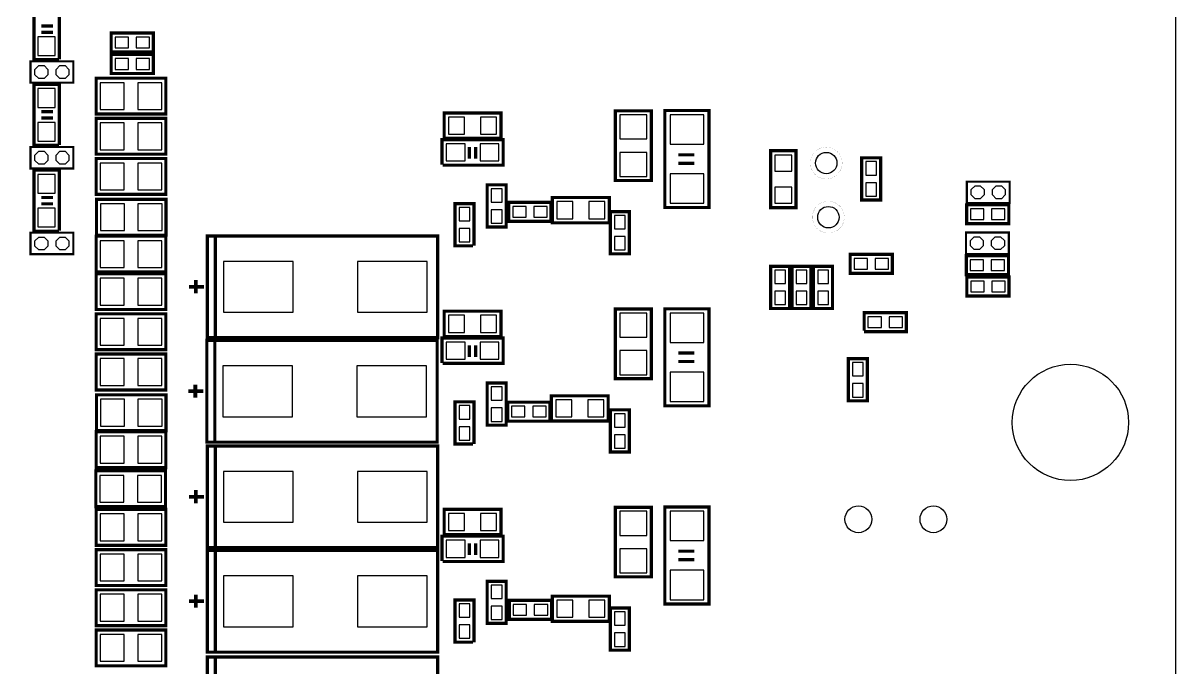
# Model space of a CAD drawing. Header units: millimetres. Extents: x -8 to 226, y -9 to 102.
# Drawn here: x 171.9 to 226.5, y 39.6 to 70.2 of the extents above; entities that cross this region are included whole.
import ezdxf

# ---------------------------------------------------------------- set-up
doc = ezdxf.new("R2010")
doc.units = ezdxf.units.MM
doc.header["$LTSCALE"] = 10
for name, color, linetype in [('BG_OUTLINE', 2, 'Continuous'), ('PG_SILKSCREEN_BOTTOM', 3, 'Continuous'), ('PIN_BOTTOM', 4, 'Continuous')]:
    doc.layers.add(name, color=color, linetype=linetype)

msp = doc.modelspace()

# ---------------------------------------------------------------- linework, layer by layer
at = {"layer": 'BG_OUTLINE'}
msp.add_lwpolyline([(51.099974, -9.350248), (121.299986, -9.350248), (121.799858, -8.850122), (121.799858, -1.745234, -1), (124.549916, -1.745234), (124.549916, -5.900166), (125.049788, -6.400292), (135.849868, -6.400292), (137.249916, -3.975354), (137.249916, -1.400048), (133.299962, -1.400048, -0.414206), (131.549902, 0.349758), (131.549902, 1.64973, -0.414239), (133.299962, 3.39979), (224.499932, 3.39979, 0.414205), (226.499928, 5.399786), (226.499928, 70.799706), (226.499928, 99.799902, 0.414202), (224.499932, 101.799898), (-5.500116, 101.799898, 0.414205)], format="xyb", dxfattribs=at)
at = {"layer": 'PG_SILKSCREEN_BOTTOM'}
for points in [[(173.571154, 68.475352, 0.150114, 0.150114, 0), (173.571154, 71.349362, 0.150114, 0.150114, 0), (172.367194, 71.349362, 0.150114, 0.150114, 0), (172.367194, 68.449952, 0.150114, 0.150114, 0), (173.550834, 68.449952, 0.150114, 0.150114, 0)], [(173.266608, 70.047866, 0.150114, 0.150114, 0), (172.716698, 70.047866, 0.150114, 0.150114, 0)], [(173.266608, 69.747638, 0.150114, 0.150114, 0), (172.716698, 69.747638, 0.150114, 0.150114, 0)], [(173.571154, 64.411352, 0.150114, 0.150114, 0), (173.571154, 67.285362, 0.150114, 0.150114, 0), (172.367194, 67.285362, 0.150114, 0.150114, 0), (172.367194, 64.385952, 0.150114, 0.150114, 0), (173.550834, 64.385952, 0.150114, 0.150114, 0)], [(173.266608, 65.983866, 0.150114, 0.150114, 0), (172.716698, 65.983866, 0.150114, 0.150114, 0)], [(173.266608, 65.683638, 0.150114, 0.150114, 0), (172.716698, 65.683638, 0.150114, 0.150114, 0)], [(191.737488, 63.451232, 0.150114, 0.150114, 0), (194.611498, 63.451232, 0.150114, 0.150114, 0), (194.611498, 64.655192, 0.150114, 0.150114, 0), (191.712088, 64.655192, 0.150114, 0.150114, 0), (191.712088, 63.471552, 0.150114, 0.150114, 0)], [(193.009774, 63.755778, 0.150114, 0.150114, 0), (193.009774, 64.305688, 0.150114, 0.150114, 0)], [(193.310002, 63.755778, 0.150114, 0.150114, 0), (193.310002, 64.305688, 0.150114, 0.150114, 0)], [(203.670154, 63.93815, 0.150114, 0.150114, 0), (202.920092, 63.93815, 0.150114, 0.150114, 0)], [(203.670154, 63.538354, 0.150114, 0.150114, 0), (202.920092, 63.538354, 0.150114, 0.150114, 0)], [(173.571154, 60.347352, 0.150114, 0.150114, 0), (173.571154, 63.221362, 0.150114, 0.150114, 0), (172.367194, 63.221362, 0.150114, 0.150114, 0), (172.367194, 60.321952, 0.150114, 0.150114, 0), (173.550834, 60.321952, 0.150114, 0.150114, 0)], [(173.266608, 61.919866, 0.150114, 0.150114, 0), (172.716698, 61.919866, 0.150114, 0.150114, 0)], [(173.266608, 61.619638, 0.150114, 0.150114, 0), (172.716698, 61.619638, 0.150114, 0.150114, 0)], [(193.228976, 59.626754, 0.150114, 0.150114, 0), (193.228976, 61.62675, 0.150114, 0.150114, 0), (192.3288, 61.62675, 0.150114, 0.150114, 0), (192.3288, 59.626754, 0.150114, 0.150114, 0), (193.178938, 59.626754, 0.150114, 0.150114, 0)], [(180.967888, 55.267352, 0.1524, 0.1524, 0), (180.967888, 60.093352, 0.1524, 0.1524, 0)], [(180.043328, 57.375552, 0.1778, 0.1778, 0), (180.043328, 57.996582, 0.1778, 0.1778, 0)], [(179.716938, 57.680352, 0.1778, 0.1778, 0), (180.430678, 57.680352, 0.1778, 0.1778, 0)], [(211.71789, 55.553864, 0.150114, 0.150114, 0), (213.717886, 55.553864, 0.150114, 0.150114, 0), (213.717886, 56.45404, 0.150114, 0.150114, 0), (211.71789, 56.45404, 0.150114, 0.150114, 0), (211.71789, 55.603902, 0.150114, 0.150114, 0)], [(180.942488, 50.314352, 0.1524, 0.1524, 0), (180.942488, 55.140352, 0.1524, 0.1524, 0)], [(191.737488, 54.053232, 0.150114, 0.150114, 0), (194.611498, 54.053232, 0.150114, 0.150114, 0), (194.611498, 55.257192, 0.150114, 0.150114, 0), (191.712088, 55.257192, 0.150114, 0.150114, 0), (191.712088, 54.073552, 0.150114, 0.150114, 0)], [(193.009774, 54.357778, 0.150114, 0.150114, 0), (193.009774, 54.907688, 0.150114, 0.150114, 0)], [(193.310002, 54.357778, 0.150114, 0.150114, 0), (193.310002, 54.907688, 0.150114, 0.150114, 0)], [(203.670154, 54.54015, 0.150114, 0.150114, 0), (202.920092, 54.54015, 0.150114, 0.150114, 0)], [(203.670154, 54.140354, 0.150114, 0.150114, 0), (202.920092, 54.140354, 0.150114, 0.150114, 0)], [(180.017928, 52.422552, 0.1778, 0.1778, 0), (180.017928, 53.043582, 0.1778, 0.1778, 0)], [(179.691538, 52.727352, 0.1778, 0.1778, 0), (180.405278, 52.727352, 0.1778, 0.1778, 0)], [(193.228976, 50.228754, 0.150114, 0.150114, 0), (193.228976, 52.22875, 0.150114, 0.150114, 0), (192.3288, 52.22875, 0.150114, 0.150114, 0), (192.3288, 50.228754, 0.150114, 0.150114, 0), (193.178938, 50.228754, 0.150114, 0.150114, 0)], [(180.967888, 45.310552, 0.1524, 0.1524, 0), (180.967888, 50.136552, 0.1524, 0.1524, 0)], [(180.043328, 47.418752, 0.1778, 0.1778, 0), (180.043328, 48.039782, 0.1778, 0.1778, 0)], [(179.716938, 47.723552, 0.1778, 0.1778, 0), (180.430678, 47.723552, 0.1778, 0.1778, 0)], [(191.737488, 44.655232, 0.150114, 0.150114, 0), (194.611498, 44.655232, 0.150114, 0.150114, 0), (194.611498, 45.859192, 0.150114, 0.150114, 0), (191.712088, 45.859192, 0.150114, 0.150114, 0), (191.712088, 44.675552, 0.150114, 0.150114, 0)], [(193.009774, 44.959778, 0.150114, 0.150114, 0), (193.009774, 45.509688, 0.150114, 0.150114, 0)], [(193.310002, 44.959778, 0.150114, 0.150114, 0), (193.310002, 45.509688, 0.150114, 0.150114, 0)], [(180.967888, 40.357552, 0.1524, 0.1524, 0), (180.967888, 45.183552, 0.1524, 0.1524, 0)], [(203.670154, 45.14215, 0.150114, 0.150114, 0), (202.920092, 45.14215, 0.150114, 0.150114, 0)], [(203.670154, 44.742354, 0.150114, 0.150114, 0), (202.920092, 44.742354, 0.150114, 0.150114, 0)], [(180.043328, 42.465752, 0.1778, 0.1778, 0), (180.043328, 43.086782, 0.1778, 0.1778, 0)], [(179.716938, 42.770552, 0.1778, 0.1778, 0), (180.430678, 42.770552, 0.1778, 0.1778, 0)], [(193.228976, 40.830754, 0.150114, 0.150114, 0), (193.228976, 42.83075, 0.150114, 0.150114, 0), (192.3288, 42.83075, 0.150114, 0.150114, 0), (192.3288, 40.830754, 0.150114, 0.150114, 0), (193.178938, 40.830754, 0.150114, 0.150114, 0)], [(180.967888, 35.302952, 0.1524, 0.1524, 0), (180.967888, 40.128952, 0.1524, 0.1524, 0)]]:
    msp.add_lwpolyline(points, format="xyseb", dxfattribs=at)
for points in [[(178.030886, 69.71284, 0.1524, 0.1524, 0), (176.03089, 69.71284, 0.1524, 0.1524, 0), (176.03089, 68.812664, 0.1524, 0.1524, 0), (178.030886, 68.812664, 0.1524, 0.1524, 0)], [(172.204634, 67.357752, 0.1016, 0.1016, 0), (174.236634, 67.357752, 0.1016, 0.1016, 0), (174.236634, 68.373752, 0.1016, 0.1016, 0), (172.204634, 68.373752, 0.1016, 0.1016, 0)], [(178.030886, 68.69684, 0.1524, 0.1524, 0), (176.03089, 68.69684, 0.1524, 0.1524, 0), (176.03089, 67.796664, 0.1524, 0.1524, 0), (178.030886, 67.796664, 0.1524, 0.1524, 0)], [(178.617626, 67.572636, 0.150114, 0.150114, 0), (175.317658, 67.572636, 0.150114, 0.150114, 0), (175.317658, 65.872868, 0.150114, 0.150114, 0), (178.617626, 65.872868, 0.150114, 0.150114, 0)], [(178.617626, 65.667636, 0.150114, 0.150114, 0), (175.317658, 65.667636, 0.150114, 0.150114, 0), (175.317658, 63.967868, 0.150114, 0.150114, 0), (178.617626, 63.967868, 0.150114, 0.150114, 0)], [(194.509898, 65.9257, 0.150114, 0.150114, 0), (191.809878, 65.9257, 0.150114, 0.150114, 0), (191.809878, 64.725804, 0.150114, 0.150114, 0), (194.509898, 64.725804, 0.150114, 0.150114, 0)], [(201.630026, 62.723268, 0.150114, 0.150114, 0), (201.630026, 66.023236, 0.150114, 0.150114, 0), (199.930258, 66.023236, 0.150114, 0.150114, 0), (199.930258, 62.723268, 0.150114, 0.150114, 0)], [(204.370178, 61.438282, 0.150114, 0.150114, 0), (204.370178, 66.038222, 0.150114, 0.150114, 0), (202.270106, 66.038222, 0.150114, 0.150114, 0), (202.270106, 61.438282, 0.150114, 0.150114, 0)], [(172.204634, 63.293752, 0.1016, 0.1016, 0), (174.236634, 63.293752, 0.1016, 0.1016, 0), (174.236634, 64.309752, 0.1016, 0.1016, 0), (172.204634, 64.309752, 0.1016, 0.1016, 0)], [(208.491836, 61.435742, 0.150114, 0.150114, 0), (208.491836, 64.135762, 0.150114, 0.150114, 0), (207.29194, 64.135762, 0.150114, 0.150114, 0), (207.29194, 61.435742, 0.150114, 0.150114, 0)], [(210.678268, 63.547752, 0.00381, 0.00381, 1), (209.169508, 63.547752, 0.00381, 0.00381, 1)], [(178.617626, 63.762636, 0.150114, 0.150114, 0), (175.317658, 63.762636, 0.150114, 0.150114, 0), (175.317658, 62.062868, 0.150114, 0.150114, 0), (178.617626, 62.062868, 0.150114, 0.150114, 0)], [(211.6074, 63.798196, 0.1524, 0.1524, 0), (211.6074, 61.7982, 0.1524, 0.1524, 0), (212.507576, 61.7982, 0.1524, 0.1524, 0), (212.507576, 63.798196, 0.1524, 0.1524, 0)], [(194.752976, 60.515754, 0.1524, 0.1524, 0), (194.752976, 62.51575, 0.1524, 0.1524, 0), (193.8528, 62.51575, 0.1524, 0.1524, 0), (193.8528, 60.515754, 0.1524, 0.1524, 0)], [(216.585546, 61.653928, 0.1016, 0.1016, 0), (218.617546, 61.653928, 0.1016, 0.1016, 0), (218.617546, 62.669928, 0.1016, 0.1016, 0), (216.585546, 62.669928, 0.1016, 0.1016, 0)], [(178.630072, 61.832236, 0.150114, 0.150114, 0), (175.330104, 61.832236, 0.150114, 0.150114, 0), (175.330104, 60.132468, 0.150114, 0.150114, 0), (178.630072, 60.132468, 0.150114, 0.150114, 0)], [(194.87769, 60.786264, 0.1524, 0.1524, 0), (196.877686, 60.786264, 0.1524, 0.1524, 0), (196.877686, 61.68644, 0.1524, 0.1524, 0), (194.87769, 61.68644, 0.1524, 0.1524, 0)], [(196.940678, 60.712604, 0.150114, 0.150114, 0), (199.640698, 60.712604, 0.150114, 0.150114, 0), (199.640698, 61.9125, 0.150114, 0.150114, 0), (196.940678, 61.9125, 0.150114, 0.150114, 0)], [(200.594976, 59.245754, 0.1524, 0.1524, 0), (200.594976, 61.24575, 0.1524, 0.1524, 0), (199.6948, 61.24575, 0.1524, 0.1524, 0), (199.6948, 59.245754, 0.1524, 0.1524, 0)], [(210.779868, 60.982352, 0.00381, 0.00381, 1), (209.271108, 60.982352, 0.00381, 0.00381, 1)], [(216.576148, 60.67044, 0.1524, 0.1524, 0), (218.576144, 60.67044, 0.1524, 0.1524, 0), (218.576144, 61.570616, 0.1524, 0.1524, 0), (216.576148, 61.570616, 0.1524, 0.1524, 0)], [(172.204634, 59.229752, 0.1016, 0.1016, 0), (174.236634, 59.229752, 0.1016, 0.1016, 0), (174.236634, 60.245752, 0.1016, 0.1016, 0), (172.204634, 60.245752, 0.1016, 0.1016, 0)], [(178.617626, 60.079636, 0.150114, 0.150114, 0), (175.317658, 60.079636, 0.150114, 0.150114, 0), (175.317658, 58.379868, 0.150114, 0.150114, 0), (178.617626, 58.379868, 0.150114, 0.150114, 0)], [(180.586888, 55.267352, 0.1524, 0.1524, 0), (191.254888, 55.267352, 0.1524, 0.1524, 0), (191.508888, 55.267352, 0.1524, 0.1524, 0), (191.508888, 60.093352, 0.1524, 0.1524, 0), (180.586888, 60.093352, 0.1524, 0.1524, 0)], [(216.547446, 59.240928, 0.1016, 0.1016, 0), (218.579446, 59.240928, 0.1016, 0.1016, 0), (218.579446, 60.256928, 0.1016, 0.1016, 0), (216.547446, 60.256928, 0.1016, 0.1016, 0)], [(211.05749, 58.322464, 0.1524, 0.1524, 0), (213.057486, 58.322464, 0.1524, 0.1524, 0), (213.057486, 59.22264, 0.1524, 0.1524, 0), (211.05749, 59.22264, 0.1524, 0.1524, 0)], [(216.563448, 58.25744, 0.1524, 0.1524, 0), (218.563444, 58.25744, 0.1524, 0.1524, 0), (218.563444, 59.157616, 0.1524, 0.1524, 0), (216.563448, 59.157616, 0.1524, 0.1524, 0)], [(208.189576, 56.6547, 0.1524, 0.1524, 0), (208.189576, 58.654696, 0.1524, 0.1524, 0), (207.2894, 58.654696, 0.1524, 0.1524, 0), (207.2894, 56.6547, 0.1524, 0.1524, 0)], [(209.205576, 56.6547, 0.1524, 0.1524, 0), (209.205576, 58.654696, 0.1524, 0.1524, 0), (208.3054, 58.654696, 0.1524, 0.1524, 0), (208.3054, 56.6547, 0.1524, 0.1524, 0)], [(210.221576, 56.6547, 0.1524, 0.1524, 0), (210.221576, 58.654696, 0.1524, 0.1524, 0), (209.3214, 58.654696, 0.1524, 0.1524, 0), (209.3214, 56.6547, 0.1524, 0.1524, 0)], [(178.617626, 58.301636, 0.150114, 0.150114, 0), (175.317658, 58.301636, 0.150114, 0.150114, 0), (175.317658, 56.601868, 0.150114, 0.150114, 0), (178.617626, 56.601868, 0.150114, 0.150114, 0)], [(216.588848, 57.24144, 0.1524, 0.1524, 0), (218.588844, 57.24144, 0.1524, 0.1524, 0), (218.588844, 58.141616, 0.1524, 0.1524, 0), (216.588848, 58.141616, 0.1524, 0.1524, 0)], [(178.617626, 56.396636, 0.150114, 0.150114, 0), (175.317658, 56.396636, 0.150114, 0.150114, 0), (175.317658, 54.696868, 0.150114, 0.150114, 0), (178.617626, 54.696868, 0.150114, 0.150114, 0)], [(194.509898, 56.5277, 0.150114, 0.150114, 0), (191.809878, 56.5277, 0.150114, 0.150114, 0), (191.809878, 55.327804, 0.150114, 0.150114, 0), (194.509898, 55.327804, 0.150114, 0.150114, 0)], [(201.630026, 53.325268, 0.150114, 0.150114, 0), (201.630026, 56.625236, 0.150114, 0.150114, 0), (199.930258, 56.625236, 0.150114, 0.150114, 0), (199.930258, 53.325268, 0.150114, 0.150114, 0)], [(204.370178, 52.040282, 0.150114, 0.150114, 0), (204.370178, 56.640222, 0.150114, 0.150114, 0), (202.270106, 56.640222, 0.150114, 0.150114, 0), (202.270106, 52.040282, 0.150114, 0.150114, 0)], [(180.561488, 50.314352, 0.1524, 0.1524, 0), (191.229488, 50.314352, 0.1524, 0.1524, 0), (191.483488, 50.314352, 0.1524, 0.1524, 0), (191.483488, 55.140352, 0.1524, 0.1524, 0), (180.561488, 55.140352, 0.1524, 0.1524, 0)], [(178.617626, 54.491636, 0.150114, 0.150114, 0), (175.317658, 54.491636, 0.150114, 0.150114, 0), (175.317658, 52.791868, 0.150114, 0.150114, 0), (178.617626, 52.791868, 0.150114, 0.150114, 0)], [(210.9724, 54.273196, 0.1524, 0.1524, 0), (210.9724, 52.2732, 0.1524, 0.1524, 0), (211.872576, 52.2732, 0.1524, 0.1524, 0), (211.872576, 54.273196, 0.1524, 0.1524, 0)], [(194.752976, 51.117754, 0.1524, 0.1524, 0), (194.752976, 53.11775, 0.1524, 0.1524, 0), (193.8528, 53.11775, 0.1524, 0.1524, 0), (193.8528, 51.117754, 0.1524, 0.1524, 0)], [(178.630072, 52.561236, 0.150114, 0.150114, 0), (175.330104, 52.561236, 0.150114, 0.150114, 0), (175.330104, 50.861468, 0.150114, 0.150114, 0), (178.630072, 50.861468, 0.150114, 0.150114, 0)], [(196.889878, 51.314604, 0.150114, 0.150114, 0), (199.589898, 51.314604, 0.150114, 0.150114, 0), (199.589898, 52.5145, 0.150114, 0.150114, 0), (196.889878, 52.5145, 0.150114, 0.150114, 0)], [(194.82689, 51.312064, 0.1524, 0.1524, 0), (196.826886, 51.312064, 0.1524, 0.1524, 0), (196.826886, 52.21224, 0.1524, 0.1524, 0), (194.82689, 52.21224, 0.1524, 0.1524, 0)], [(200.594976, 49.847754, 0.1524, 0.1524, 0), (200.594976, 51.84775, 0.1524, 0.1524, 0), (199.6948, 51.84775, 0.1524, 0.1524, 0), (199.6948, 49.847754, 0.1524, 0.1524, 0)], [(178.617626, 50.808636, 0.150114, 0.150114, 0), (175.317658, 50.808636, 0.150114, 0.150114, 0), (175.317658, 49.108868, 0.150114, 0.150114, 0), (178.617626, 49.108868, 0.150114, 0.150114, 0)], [(180.586888, 45.310552, 0.1524, 0.1524, 0), (191.508888, 45.310552, 0.1524, 0.1524, 0), (191.508888, 50.136552, 0.1524, 0.1524, 0), (180.586888, 50.136552, 0.1524, 0.1524, 0)], [(178.604672, 48.954436, 0.150114, 0.150114, 0), (175.304704, 48.954436, 0.150114, 0.150114, 0), (175.304704, 47.254668, 0.150114, 0.150114, 0), (178.604672, 47.254668, 0.150114, 0.150114, 0)], [(178.617626, 47.125636, 0.150114, 0.150114, 0), (175.317658, 47.125636, 0.150114, 0.150114, 0), (175.317658, 45.425868, 0.150114, 0.150114, 0), (178.617626, 45.425868, 0.150114, 0.150114, 0)], [(194.509898, 47.1297, 0.150114, 0.150114, 0), (191.809878, 47.1297, 0.150114, 0.150114, 0), (191.809878, 45.929804, 0.150114, 0.150114, 0), (194.509898, 45.929804, 0.150114, 0.150114, 0)], [(201.630026, 43.927268, 0.150114, 0.150114, 0), (201.630026, 47.227236, 0.150114, 0.150114, 0), (199.930258, 47.227236, 0.150114, 0.150114, 0), (199.930258, 43.927268, 0.150114, 0.150114, 0)], [(204.370178, 42.642282, 0.150114, 0.150114, 0), (204.370178, 47.242222, 0.150114, 0.150114, 0), (202.270106, 47.242222, 0.150114, 0.150114, 0), (202.270106, 42.642282, 0.150114, 0.150114, 0)], [(178.617626, 45.220636, 0.150114, 0.150114, 0), (175.317658, 45.220636, 0.150114, 0.150114, 0), (175.317658, 43.520868, 0.150114, 0.150114, 0), (178.617626, 43.520868, 0.150114, 0.150114, 0)], [(180.586888, 40.357552, 0.1524, 0.1524, 0), (191.508888, 40.357552, 0.1524, 0.1524, 0), (191.508888, 45.183552, 0.1524, 0.1524, 0), (180.586888, 45.183552, 0.1524, 0.1524, 0)], [(194.752976, 41.719754, 0.1524, 0.1524, 0), (194.752976, 43.71975, 0.1524, 0.1524, 0), (193.8528, 43.71975, 0.1524, 0.1524, 0), (193.8528, 41.719754, 0.1524, 0.1524, 0)], [(178.617626, 43.315636, 0.150114, 0.150114, 0), (175.317658, 43.315636, 0.150114, 0.150114, 0), (175.317658, 41.615868, 0.150114, 0.150114, 0), (178.617626, 41.615868, 0.150114, 0.150114, 0)], [(194.90309, 41.914064, 0.1524, 0.1524, 0), (196.903086, 41.914064, 0.1524, 0.1524, 0), (196.903086, 42.81424, 0.1524, 0.1524, 0), (194.90309, 42.81424, 0.1524, 0.1524, 0)], [(196.940678, 41.815004, 0.150114, 0.150114, 0), (199.640698, 41.815004, 0.150114, 0.150114, 0), (199.640698, 43.0149, 0.150114, 0.150114, 0), (196.940678, 43.0149, 0.150114, 0.150114, 0)], [(200.594976, 40.449754, 0.1524, 0.1524, 0), (200.594976, 42.44975, 0.1524, 0.1524, 0), (199.6948, 42.44975, 0.1524, 0.1524, 0), (199.6948, 40.449754, 0.1524, 0.1524, 0)], [(178.617626, 41.410636, 0.150114, 0.150114, 0), (175.317658, 41.410636, 0.150114, 0.150114, 0), (175.317658, 39.710868, 0.150114, 0.150114, 0), (178.617626, 39.710868, 0.150114, 0.150114, 0)], [(180.586888, 35.302952, 0.1524, 0.1524, 0), (191.508888, 35.302952, 0.1524, 0.1524, 0), (191.508888, 40.128952, 0.1524, 0.1524, 0), (180.586888, 40.128952, 0.1524, 0.1524, 0)]]:
    msp.add_lwpolyline(points, format="xyseb", close=True, dxfattribs=at)
at = {"layer": 'PIN_BOTTOM'}
for points in [[(172.560234, 69.542152), (172.560234, 68.653152), (173.373034, 68.653152), (173.373034, 69.542152)], [(176.213516, 69.008752), (176.848516, 69.008752), (176.848516, 69.516752), (176.213516, 69.516752)], [(177.21326, 69.008752), (177.84826, 69.008752), (177.84826, 69.516752), (177.21326, 69.516752)], [(176.213516, 67.992752), (176.848516, 67.992752), (176.848516, 68.500752), (176.213516, 68.500752)], [(177.21326, 67.992752), (177.84826, 67.992752), (177.84826, 68.500752), (177.21326, 68.500752)], [(172.846756, 67.560952), (172.59426, 67.560952), (172.415708, 67.739504), (172.415708, 67.992), (172.59426, 68.170552), (172.846756, 68.170552), (173.025308, 67.992), (173.025308, 67.739504)], [(173.847008, 67.560952), (173.594512, 67.560952), (173.41596, 67.739504), (173.41596, 67.992), (173.594512, 68.170552), (173.847008, 68.170552), (174.02556, 67.992), (174.02556, 67.739504)], [(176.649126, 66.087752), (176.649126, 67.357752), (175.506126, 67.357752), (175.506126, 66.087752)], [(178.429158, 66.087752), (178.429158, 67.357752), (177.286158, 67.357752), (177.286158, 66.087752)], [(172.560234, 67.078352), (172.560234, 66.189352), (173.373034, 66.189352), (173.373034, 67.078352)], [(192.78092, 64.919352), (192.78092, 65.732152), (192.01892, 65.732152), (192.01892, 64.919352)], [(194.300856, 64.919352), (194.300856, 65.732152), (193.538856, 65.732152), (193.538856, 64.919352)], [(200.145142, 64.691768), (201.415142, 64.691768), (201.415142, 65.834768), (200.145142, 65.834768)], [(202.520042, 64.4398), (204.120242, 64.4398), (204.120242, 65.8368), (202.520042, 65.8368)], [(172.560234, 65.478152), (172.560234, 64.589152), (173.373034, 64.589152), (173.373034, 65.478152)], [(176.649126, 64.182752), (176.649126, 65.452752), (175.506126, 65.452752), (175.506126, 64.182752)], [(178.429158, 64.182752), (178.429158, 65.452752), (177.286158, 65.452752), (177.286158, 64.182752)], [(172.846756, 63.496952), (172.59426, 63.496952), (172.415708, 63.675504), (172.415708, 63.928), (172.59426, 64.106552), (172.846756, 64.106552), (173.025308, 63.928), (173.025308, 63.675504)], [(173.847008, 63.496952), (173.594512, 63.496952), (173.41596, 63.675504), (173.41596, 63.928), (173.594512, 64.106552), (173.847008, 64.106552), (174.02556, 63.928), (174.02556, 63.675504)], [(192.804288, 64.462152), (191.915288, 64.462152), (191.915288, 63.649352), (192.804288, 63.649352)], [(194.404488, 64.462152), (193.515488, 64.462152), (193.515488, 63.649352), (194.404488, 63.649352)], [(200.145142, 62.911736), (201.415142, 62.911736), (201.415142, 64.054736), (200.145142, 64.054736)], [(176.649126, 62.277752), (176.649126, 63.547752), (175.506126, 63.547752), (175.506126, 62.277752)], [(178.429158, 62.277752), (178.429158, 63.547752), (177.286158, 63.547752), (177.286158, 62.277752)], [(207.485488, 63.16472), (208.298288, 63.16472), (208.298288, 63.92672), (207.485488, 63.92672)], [(212.311488, 62.98057), (212.311488, 63.61557), (211.803488, 63.61557), (211.803488, 62.98057)], [(172.560234, 63.014352), (172.560234, 62.125352), (173.373034, 62.125352), (173.373034, 63.014352)], [(202.520042, 61.639704), (204.120242, 61.639704), (204.120242, 63.036704), (202.520042, 63.036704)], [(194.048888, 62.333124), (194.048888, 61.698124), (194.556888, 61.698124), (194.556888, 62.333124)], [(207.485488, 61.644784), (208.298288, 61.644784), (208.298288, 62.406784), (207.485488, 62.406784)], [(212.311488, 61.980826), (212.311488, 62.615826), (211.803488, 62.615826), (211.803488, 61.980826)], [(217.227668, 61.857128), (216.975172, 61.857128), (216.79662, 62.03568), (216.79662, 62.288176), (216.975172, 62.466728), (217.227668, 62.466728), (217.40622, 62.288176), (217.40622, 62.03568)], [(218.22792, 61.857128), (217.975424, 61.857128), (217.796872, 62.03568), (217.796872, 62.288176), (217.975424, 62.466728), (218.22792, 62.466728), (218.406472, 62.288176), (218.406472, 62.03568)], [(172.560234, 61.414152), (172.560234, 60.525152), (173.373034, 60.525152), (173.373034, 61.414152)], [(176.661572, 60.347352), (176.661572, 61.617352), (175.518572, 61.617352), (175.518572, 60.347352)], [(178.441604, 60.347352), (178.441604, 61.617352), (177.298604, 61.617352), (177.298604, 60.347352)], [(192.524888, 61.444124), (192.524888, 60.809124), (193.032888, 60.809124), (193.032888, 61.444124)], [(194.048888, 61.33338), (194.048888, 60.69838), (194.556888, 60.69838), (194.556888, 61.33338)], [(195.695316, 61.490352), (195.060316, 61.490352), (195.060316, 60.982352), (195.695316, 60.982352)], [(196.69506, 61.490352), (196.06006, 61.490352), (196.06006, 60.982352), (196.69506, 60.982352)], [(197.14972, 61.718952), (197.14972, 60.906152), (197.91172, 60.906152), (197.91172, 61.718952)], [(198.669656, 61.718952), (198.669656, 60.906152), (199.431656, 60.906152), (199.431656, 61.718952)], [(217.393774, 61.374528), (216.758774, 61.374528), (216.758774, 60.866528), (217.393774, 60.866528)], [(218.393518, 61.374528), (217.758518, 61.374528), (217.758518, 60.866528), (218.393518, 60.866528)], [(199.890888, 61.063124), (199.890888, 60.428124), (200.398888, 60.428124), (200.398888, 61.063124)], [(192.524888, 60.44438), (192.524888, 59.80938), (193.032888, 59.80938), (193.032888, 60.44438)], [(172.846756, 59.432952), (172.59426, 59.432952), (172.415708, 59.611504), (172.415708, 59.864), (172.59426, 60.042552), (172.846756, 60.042552), (173.025308, 59.864), (173.025308, 59.611504)], [(173.847008, 59.432952), (173.594512, 59.432952), (173.41596, 59.611504), (173.41596, 59.864), (173.594512, 60.042552), (173.847008, 60.042552), (174.02556, 59.864), (174.02556, 59.611504)], [(176.649126, 58.594752), (176.649126, 59.864752), (175.506126, 59.864752), (175.506126, 58.594752)], [(178.429158, 58.594752), (178.429158, 59.864752), (177.286158, 59.864752), (177.286158, 58.594752)], [(199.890888, 60.06338), (199.890888, 59.42838), (200.398888, 59.42838), (200.398888, 60.06338)], [(217.189568, 59.444128), (216.937072, 59.444128), (216.75852, 59.62268), (216.75852, 59.875176), (216.937072, 60.053728), (217.189568, 60.053728), (217.36812, 59.875176), (217.36812, 59.62268)], [(218.18982, 59.444128), (217.937324, 59.444128), (217.758772, 59.62268), (217.758772, 59.875176), (217.937324, 60.053728), (218.18982, 60.053728), (218.368372, 59.875176), (218.368372, 59.62268)], [(211.875116, 59.026552), (211.240116, 59.026552), (211.240116, 58.518552), (211.875116, 58.518552)], [(212.87486, 59.026552), (212.23986, 59.026552), (212.23986, 58.518552), (212.87486, 58.518552)], [(181.348888, 58.886852), (181.348888, 56.473852), (184.650888, 56.473852), (184.650888, 58.886852)], [(187.698888, 58.886852), (187.698888, 56.473852), (191.000888, 56.473852), (191.000888, 58.886852)], [(217.381074, 58.961528), (216.746074, 58.961528), (216.746074, 58.453528), (217.381074, 58.453528)], [(218.380818, 58.961528), (217.745818, 58.961528), (217.745818, 58.453528), (218.380818, 58.453528)], [(176.649126, 56.816752), (176.649126, 58.086752), (175.506126, 58.086752), (175.506126, 56.816752)], [(178.429158, 56.816752), (178.429158, 58.086752), (177.286158, 58.086752), (177.286158, 56.816752)], [(207.485488, 58.47207), (207.485488, 57.83707), (207.993488, 57.83707), (207.993488, 58.47207)], [(208.501488, 58.47207), (208.501488, 57.83707), (209.009488, 57.83707), (209.009488, 58.47207)], [(209.517488, 58.47207), (209.517488, 57.83707), (210.025488, 57.83707), (210.025488, 58.47207)], [(217.406474, 57.945528), (216.771474, 57.945528), (216.771474, 57.437528), (217.406474, 57.437528)], [(218.406218, 57.945528), (217.771218, 57.945528), (217.771218, 57.437528), (218.406218, 57.437528)], [(207.485488, 57.472326), (207.485488, 56.837326), (207.993488, 56.837326), (207.993488, 57.472326)], [(208.501488, 57.472326), (208.501488, 56.837326), (209.009488, 56.837326), (209.009488, 57.472326)], [(209.517488, 57.472326), (209.517488, 56.837326), (210.025488, 56.837326), (210.025488, 57.472326)], [(192.78092, 55.521352), (192.78092, 56.334152), (192.01892, 56.334152), (192.01892, 55.521352)], [(194.300856, 55.521352), (194.300856, 56.334152), (193.538856, 56.334152), (193.538856, 55.521352)], [(200.145142, 55.293768), (201.415142, 55.293768), (201.415142, 56.436768), (200.145142, 56.436768)], [(202.520042, 55.0418), (204.120242, 55.0418), (204.120242, 56.4388), (202.520042, 56.4388)], [(176.649126, 54.911752), (176.649126, 56.181752), (175.506126, 56.181752), (175.506126, 54.911752)], [(178.429158, 54.911752), (178.429158, 56.181752), (177.286158, 56.181752), (177.286158, 54.911752)], [(212.535516, 56.257952), (211.900516, 56.257952), (211.900516, 55.749952), (212.535516, 55.749952)], [(213.53526, 56.257952), (212.90026, 56.257952), (212.90026, 55.749952), (213.53526, 55.749952)], [(192.804288, 55.064152), (191.915288, 55.064152), (191.915288, 54.251352), (192.804288, 54.251352)], [(194.404488, 55.064152), (193.515488, 55.064152), (193.515488, 54.251352), (194.404488, 54.251352)], [(200.145142, 53.513736), (201.415142, 53.513736), (201.415142, 54.656736), (200.145142, 54.656736)], [(176.649126, 53.006752), (176.649126, 54.276752), (175.506126, 54.276752), (175.506126, 53.006752)], [(178.429158, 53.006752), (178.429158, 54.276752), (177.286158, 54.276752), (177.286158, 53.006752)], [(181.323488, 53.933852), (181.323488, 51.520852), (184.625488, 51.520852), (184.625488, 53.933852)], [(187.673488, 53.933852), (187.673488, 51.520852), (190.975488, 51.520852), (190.975488, 53.933852)], [(202.520042, 52.241704), (204.120242, 52.241704), (204.120242, 53.638704), (202.520042, 53.638704)], [(211.676488, 53.45557), (211.676488, 54.09057), (211.168488, 54.09057), (211.168488, 53.45557)], [(211.676488, 52.455826), (211.676488, 53.090826), (211.168488, 53.090826), (211.168488, 52.455826)], [(194.048888, 52.935124), (194.048888, 52.300124), (194.556888, 52.300124), (194.556888, 52.935124)], [(176.661572, 51.076352), (176.661572, 52.346352), (175.518572, 52.346352), (175.518572, 51.076352)], [(178.441604, 51.076352), (178.441604, 52.346352), (177.298604, 52.346352), (177.298604, 51.076352)], [(192.524888, 52.046124), (192.524888, 51.411124), (193.032888, 51.411124), (193.032888, 52.046124)], [(194.048888, 51.93538), (194.048888, 51.30038), (194.556888, 51.30038), (194.556888, 51.93538)], [(195.644516, 52.016152), (195.009516, 52.016152), (195.009516, 51.508152), (195.644516, 51.508152)], [(196.64426, 52.016152), (196.00926, 52.016152), (196.00926, 51.508152), (196.64426, 51.508152)], [(197.09892, 52.320952), (197.09892, 51.508152), (197.86092, 51.508152), (197.86092, 52.320952)], [(198.618856, 52.320952), (198.618856, 51.508152), (199.380856, 51.508152), (199.380856, 52.320952)], [(199.890888, 51.665124), (199.890888, 51.030124), (200.398888, 51.030124), (200.398888, 51.665124)], [(192.524888, 51.04638), (192.524888, 50.41138), (193.032888, 50.41138), (193.032888, 51.04638)], [(176.649126, 49.323752), (176.649126, 50.593752), (175.506126, 50.593752), (175.506126, 49.323752)], [(178.429158, 49.323752), (178.429158, 50.593752), (177.286158, 50.593752), (177.286158, 49.323752)], [(199.890888, 50.66538), (199.890888, 50.03038), (200.398888, 50.03038), (200.398888, 50.66538)], [(176.636172, 47.469552), (176.636172, 48.739552), (175.493172, 48.739552), (175.493172, 47.469552)], [(178.416204, 47.469552), (178.416204, 48.739552), (177.273204, 48.739552), (177.273204, 47.469552)], [(181.348888, 48.930052), (181.348888, 46.517052), (184.650888, 46.517052), (184.650888, 48.930052)], [(187.698888, 48.930052), (187.698888, 46.517052), (191.000888, 46.517052), (191.000888, 48.930052)], [(200.145142, 45.895768), (201.415142, 45.895768), (201.415142, 47.038768), (200.145142, 47.038768)], [(202.520042, 45.6438), (204.120242, 45.6438), (204.120242, 47.0408), (202.520042, 47.0408)], [(176.649126, 45.640752), (176.649126, 46.910752), (175.506126, 46.910752), (175.506126, 45.640752)], [(178.429158, 45.640752), (178.429158, 46.910752), (177.286158, 46.910752), (177.286158, 45.640752)], [(192.78092, 46.123352), (192.78092, 46.936152), (192.01892, 46.936152), (192.01892, 46.123352)], [(194.300856, 46.123352), (194.300856, 46.936152), (193.538856, 46.936152), (193.538856, 46.123352)], [(192.804288, 45.666152), (191.915288, 45.666152), (191.915288, 44.853352), (192.804288, 44.853352)], [(194.404488, 45.666152), (193.515488, 45.666152), (193.515488, 44.853352), (194.404488, 44.853352)], [(176.649126, 43.735752), (176.649126, 45.005752), (175.506126, 45.005752), (175.506126, 43.735752)], [(178.429158, 43.735752), (178.429158, 45.005752), (177.286158, 45.005752), (177.286158, 43.735752)], [(200.145142, 44.115736), (201.415142, 44.115736), (201.415142, 45.258736), (200.145142, 45.258736)], [(181.348888, 43.977052), (181.348888, 41.564052), (184.650888, 41.564052), (184.650888, 43.977052)], [(187.698888, 43.977052), (187.698888, 41.564052), (191.000888, 41.564052), (191.000888, 43.977052)], [(202.520042, 42.843704), (204.120242, 42.843704), (204.120242, 44.240704), (202.520042, 44.240704)], [(194.048888, 43.537124), (194.048888, 42.902124), (194.556888, 42.902124), (194.556888, 43.537124)], [(176.649126, 41.830752), (176.649126, 43.100752), (175.506126, 43.100752), (175.506126, 41.830752)], [(178.429158, 41.830752), (178.429158, 43.100752), (177.286158, 43.100752), (177.286158, 41.830752)], [(192.524888, 42.648124), (192.524888, 42.013124), (193.032888, 42.013124), (193.032888, 42.648124)], [(197.14972, 42.821352), (197.14972, 42.008552), (197.91172, 42.008552), (197.91172, 42.821352)], [(198.669656, 42.821352), (198.669656, 42.008552), (199.431656, 42.008552), (199.431656, 42.821352)], [(194.048888, 42.53738), (194.048888, 41.90238), (194.556888, 41.90238), (194.556888, 42.53738)], [(195.720716, 42.618152), (195.085716, 42.618152), (195.085716, 42.110152), (195.720716, 42.110152)], [(196.72046, 42.618152), (196.08546, 42.618152), (196.08546, 42.110152), (196.72046, 42.110152)], [(199.890888, 42.267124), (199.890888, 41.632124), (200.398888, 41.632124), (200.398888, 42.267124)], [(192.524888, 41.64838), (192.524888, 41.01338), (193.032888, 41.01338), (193.032888, 41.64838)], [(176.649126, 39.925752), (176.649126, 41.195752), (175.506126, 41.195752), (175.506126, 39.925752)], [(178.429158, 39.925752), (178.429158, 41.195752), (177.286158, 41.195752), (177.286158, 39.925752)], [(199.890888, 41.26738), (199.890888, 40.63238), (200.398888, 40.63238), (200.398888, 41.26738)]]:
    msp.add_lwpolyline(points, close=True, dxfattribs=at)
for centre, radius in [((209.923888, 63.547752), 0.508), ((210.025488, 60.982352), 0.508), ((221.499938, 51.249834), 2.7559), ((211.447888, 46.656752), 0.635), ((215.003888, 46.656752), 0.635)]:
    msp.add_circle(centre, radius, dxfattribs=at)

doc.saveas('drawing.dxf')
